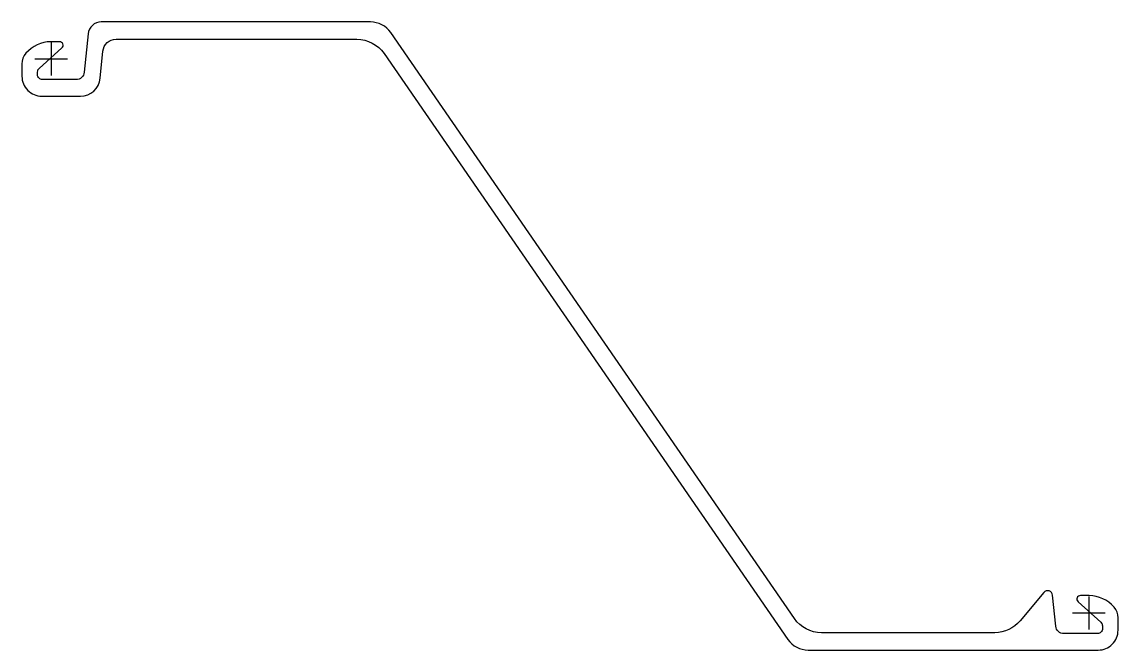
# Model space of a CAD drawing. Header units: millimetres. Extents: x -18 to 648, y -359 to 23.
import ezdxf

# ---------------------------------------------------------------- set-up
doc = ezdxf.new("R2010")
doc.units = ezdxf.units.MM
doc.header["$LTSCALE"] = 0.2

msp = doc.modelspace()

# ---------------------------------------------------------------- linework, layer by layer
at = {"flags": 128}
msp.add_lwpolyline([(447.27, -352.02, 0.246549), (459.61, -358.5), (635.75, -358.5, 0.414214), (647.75, -346.5), (647.75, -339, 0.17875), (645.35, -332.5, 0.219232), (630.15, -325.5), (624.88, -325.5, 0.687281), (623.45, -329.21), (637.26, -341.64, -0.212557), (638.25, -343.87), (638.25, -345.5, -0.414214), (635.25, -348.5), (614.86, -348.5, -0.385312), (609.89, -344), (608.01, -325.2, 0.663701), (602.72, -323.57), (588.22, -340.86, -0.221695), (572.9, -348), (467.75, -348, -0.246549), (451.29, -339.36), (206.13, 16.02, 0.246549), (193.79, 22.5), (30.4, 22.5, 0.385312), (22.44, 15.3), (20.11, -8, -0.385312), (15.14, -12.5), (-5.25, -12.5, -0.414214), (-8.25, -9.5), (-8.25, -7.87, -0.212557), (-7.26, -5.64), (6.55, 6.79, 0.687281), (5.12, 10.5), (-0.15, 10.5, 0.219232), (-15.35, 3.5, 0.17875), (-17.75, -3), (-17.75, -10.5, 0.414214), (-5.75, -22.5), (17.85, -22.5, 0.385312), (29.79, -11.69), (31.44, 4.8, -0.385312), (39.4, 12), (185.65, 12, -0.246549), (202.11, 3.36)], format="xyb", close=True, dxfattribs=at)
at = {"layer": 'DEFPOINTS'}
for p, q in [((0, 10), (0, -10)), ((10, 0), (-10, 0)), ((630, -326), (630, -346)), ((620, -336), (640, -336))]:
    msp.add_line(p, q, dxfattribs=at)

doc.saveas('drawing.dxf')
